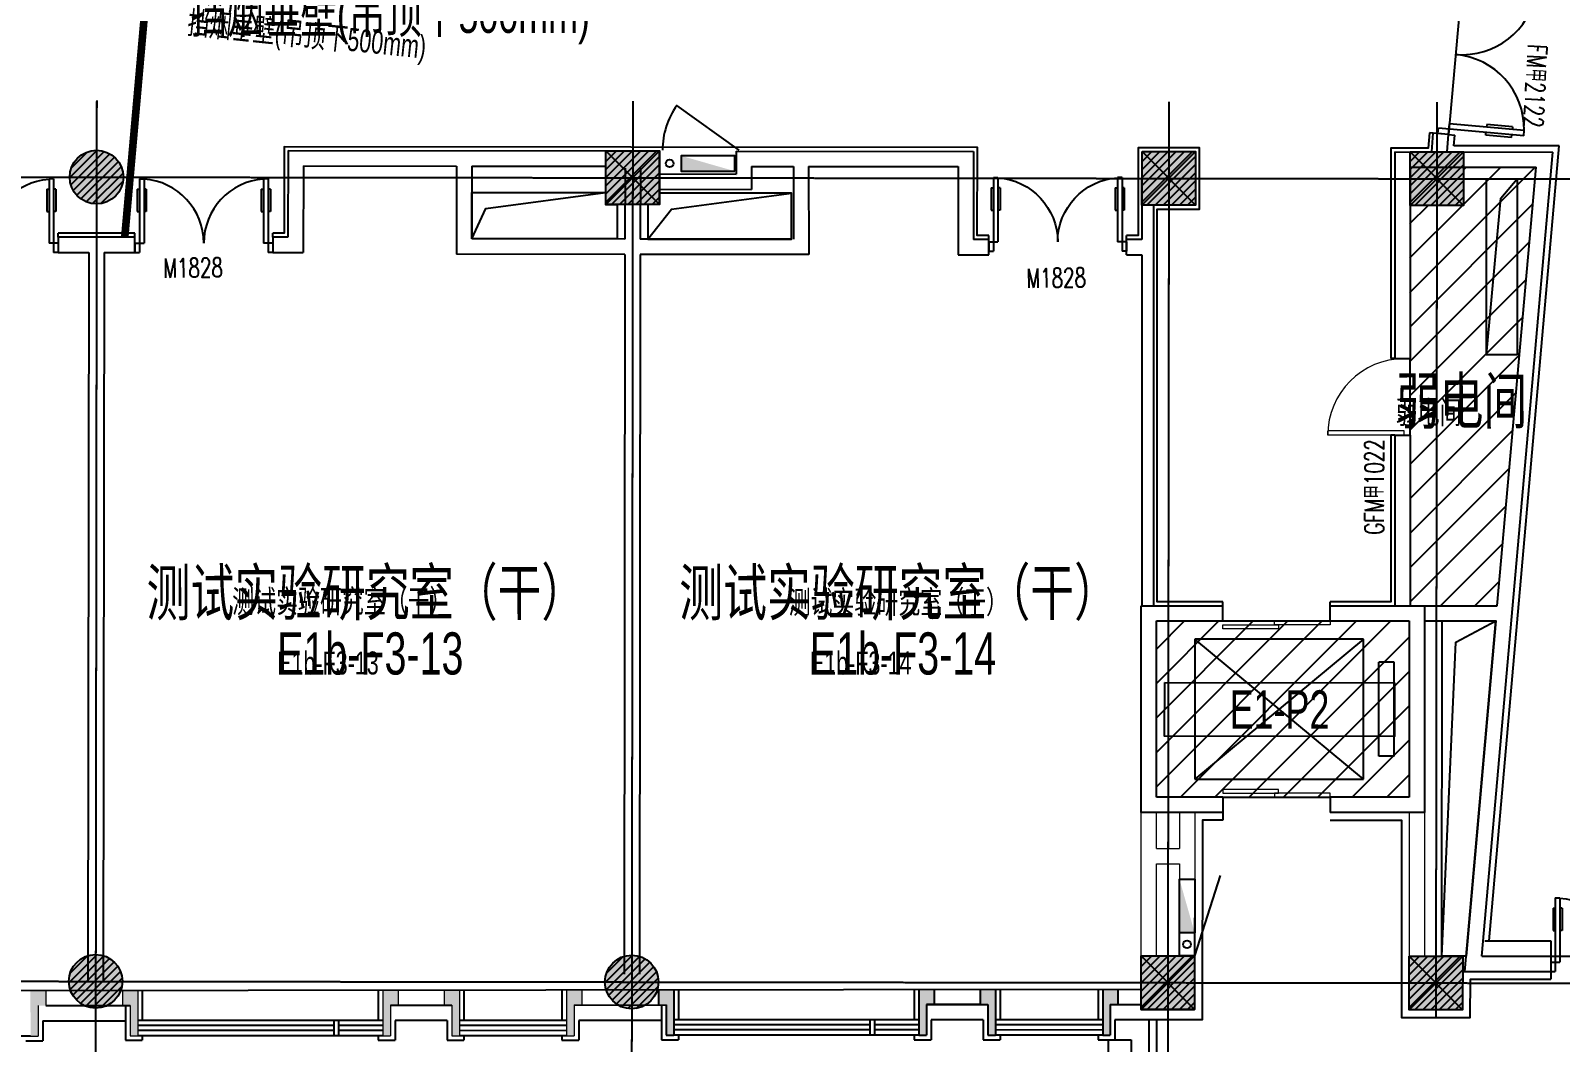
# Model space of a CAD drawing. Header units: millimetres. Extents: x -174040 to 151923, y -227569 to 142020.
# Drawn here: x -87908 to -67933, y 28062 to 41272 of the extents above; entities that cross this region are included whole.
import ezdxf
from ezdxf.enums import TextEntityAlignment as Align

# ---------------------------------------------------------------- set-up
doc = ezdxf.new("R2010")
doc.units = ezdxf.units.MM
doc.header["$LTSCALE"] = 5
doc.linetypes.add('E-RG-1F$0$$0$DOTE', pattern=[2.42, 2, -0.2, 0.02, -0.2])
doc.linetypes.add('XRE2$0$HIDDEN', pattern=[0.375, 0.25, -0.125])
for name, color, linetype in [('00外装饰面', 21, 'Continuous'), ('A—墙体', 7, 'Continuous'), ('A—楼梯、电梯、栏杆', 50, 'Continuous'), ('A—设备管丼、主管符号', 50, 'Continuous'), ('A—轴线、尺寸', 1, 'Continuous'), ('A—门窗', 135, 'Continuous'), ('E-COLS-F3$0$0S-COLS-HATCH', 8, 'Continuous'), ('E-COLS-F3$0$0S-COLS-HATCH-I', 8, 'Continuous'), ('E-COLS-F3$0$0S-COLS-LINE', 4, 'Continuous'), ('E1-RI-3F$0$0P-TE-D0-A', 1, 'Continuous'), ('E1-RI-3F$0$A-HATH', 9, 'Continuous'), ('E1-RI-3F$0$A-STUCCO', 152, 'Continuous'), ('E1-RI-3F$0$A-SYMB-DOOR', 4, 'Continuous'), ('E1-RI-3F$0$修改', 5, 'Continuous'), ('I—平面—填充01(线状)', 8, 'Continuous'), ('I—平面—文字', 40, 'Continuous'), ('I—平面—文字（放大1：100）', 40, 'XRE2$0$HIDDEN'), ('I—平面—消防设施', 10, 'Continuous'), ('I—平面—装饰面层线', 192, 'Continuous'), ('I—平面—门', 22, 'Continuous'), ('I—平面—门编号', 22, 'Continuous'), ('XRE1$0$A-SYMB', 4, 'Continuous'), ('XRE1$0$A-SYMB-NUMB-T', 4, 'Continuous'), ('轴线100', 1, 'Continuous')]:
    doc.layers.add(name, color=color, linetype=linetype)
for name, color, linetype, lineweight in [('E1-RI-3F$0$A-DOOR', 32, 'Continuous', 5), ('E1-RI-3F$0$A-WALL', 7, 'Continuous', 5), ('E1-RI-3F$0$AUDIT_D_131110141545-10', 7, 'Continuous', 5), ('E1-RV-3F$0$A-DOOR', 32, 'Continuous', 5)]:
    doc.layers.add(name, color=color, linetype=linetype, lineweight=lineweight)
doc.styles.add('ARIAL', font='arial.ttf')
doc.styles.add('E1-RI-3F$0$ECADI-TXT', font='simplex.shx', dxfattribs={"bigfont": 'hztxt.shx'})
doc.styles.add('XD2008', font='SIMYOU.TTF', dxfattribs={"width": 0.7})
doc.styles.add('XRE1$0$ECADI-TXT', font='simplex.shx', dxfattribs={"bigfont": 'hztxt.shx'})
doc.styles.add('幼圆', font='SIMYOU.TTF', dxfattribs={"width": 0.7})
doc.dimstyles.new('副本 100', dxfattribs={"dimscale": 100, "dimtxt": 2.5, "dimasz": 2, "dimexe": 1, "dimexo": 1, "dimgap": 0.8, "dimtad": 1, "dimdec": 0, "dimdsep": 46, "dimtxsty": 'ARIAL', "dimblk1": 'ARCHTICK', "dimblk2": 'ARCHTICK', "dimsah": 1, "dimcen": -0.9, "dimdle": 1, "dimclrd": 256, "dimclre": 256, "dimclrt": 40, "dimaunit": 1, "dimadec": 0, "dimazin": 0, "dimtfac": 0.35, "dimtdec": 0, "dimtix": 1, "dimtmove": 2, "dimatfit": 3, "dimldrblk": 'ARCHTICK', "dimfxl": 0, "dimtvp": 0.8, "dimtolj": 1, "dimtzin": 0, "dimarcsym": 0})
pattern_1 = [(45, (0, 0), (-53.0330086, 53.0330086), [])]
pattern_2 = [(45, (-11843778.7, 6209218.7), (-224.506403, 224.506403), [])]

# ---------------------------------------------------------------- blocks, each defined once
blk = doc.blocks.new('E1-RI-3F$0$SINGLE-FLUSH_VISION_-_0_9_')
at = {"layer": 'E1-RI-3F$0$A-DOOR'}
for p, q in [((399.2, -76.2), (399.2, -976.2)), ((450, -76.2), (399.2, -76.2)), ((450, -76.2), (450, -976.2)), ((450, -976.2), (399.2, -976.2))]:
    blk.add_line(p, q, dxfattribs=at)
blk.add_arc((450, -76.2), 900, 180, 270, dxfattribs=at)
blk = doc.blocks.new('E1-RI-3F$0$$DORLIB2D$00000011')
for p, q in [((-0.4833, 0.3962), (-0.4833, 0.2346)), ((-0.4833, 0.3962), (-0.4667, 0.3962)), ((-0.4667, 0.4709), (-0.4667, -0.0625)), ((-0.4667, 0.4709), (-0.4333, 0.4709)), ((-0.4333, 0.4709), (-0.4333, 0.0042)), ((-0.4167, 0.3962), (-0.4333, 0.3962)), ((-0.4167, 0.3962), (-0.4167, 0.2346)), ((0.4167, 0.3962), (0.4167, 0.2346)), ((0.4167, 0.3962), (0.4333, 0.3962)), ((0.4333, 0.4709), (0.4333, 0.0042)), ((0.4667, 0.4709), (0.4333, 0.4709)), ((0.4667, 0.4709), (0.4667, -0.0625)), ((0.4833, 0.3962), (0.4667, 0.3962)), ((0.4833, 0.3962), (0.4833, 0.2346)), ((-0.4833, 0.2346), (-0.4667, 0.2346)), ((-0.4167, 0.2346), (-0.4333, 0.2346)), ((0.4167, 0.2346), (0.4333, 0.2346)), ((0.4833, 0.2346), (0.4667, 0.2346)), ((-0.5, 0.0042), (-0.4333, 0.0042)), ((-0.5, 0.0042), (-0.5, -0.0625)), ((0.5, 0.0042), (0.4333, 0.0042)), ((0.5, 0.0042), (0.5, -0.0625)), ((-0.5, -0.0625), (-0.4667, -0.0625)), ((0.5, -0.0625), (0.4667, -0.0625))]:
    blk.add_line(p, q)
for centre, start, end in [((-0.4667, 0.0042), 0, 85.90396), ((0.4667, 0.0042), 94.09604, 180)]:
    blk.add_arc(centre, 0.4667, start, end)
blk = doc.blocks.new('XRE3')
at = {"layer": 'E-COLS-F3$0$0S-COLS-HATCH'}
h = blk.add_hatch(color=18, dxfattribs=at)
edge = h.paths.add_edge_path()
edge.add_arc((11756732, -6169859), 350, 0, 360)
for points in [[(11763383, -6169517), (11764083, -6169518), (11764082, -6170218), (11763382, -6170217)], [(11770383, -6169526), (11771083, -6169526), (11771082, -6170226), (11770382, -6170226)], [(11773882, -6169530), (11774582, -6169531), (11774582, -6170231), (11773882, -6170230)], [(11770370, -6180026), (11771070, -6180026), (11771070, -6180726), (11770370, -6180726)], [(11773870, -6180030), (11774570, -6180031), (11774569, -6180731), (11773869, -6180730)]]:
    blk.add_hatch(color=18, dxfattribs=at).paths.add_polyline_path(points)
h = blk.add_hatch(color=18, dxfattribs=at)
edge = h.paths.add_edge_path()
edge.add_arc((11756720, -6180359), 350, 0, 360)
h = blk.add_hatch(color=18, dxfattribs=at)
edge = h.paths.add_edge_path()
edge.add_arc((11763720, -6180368), 350, 0, 360)
at = {"layer": 'E-COLS-F3$0$0S-COLS-HATCH-I'}
h = blk.add_hatch(dxfattribs=at)
h.set_pattern_fill('ANSI31', color=256, scale=600, style=0)
h.set_pattern_definition(pattern_1)
edge = h.paths.add_edge_path()
edge.add_arc((11756732, -6169859), 350, 0, 360)
h = blk.add_hatch(dxfattribs=at)
h.set_pattern_fill('ANSI31', color=256, scale=600, style=0)
h.set_pattern_definition(pattern_1)
h.paths.add_polyline_path([(11763383, -6169517), (11764083, -6169518), (11764082, -6170218), (11763382, -6170217)])
h = blk.add_hatch(dxfattribs=at)
h.set_pattern_fill('ANSI31', color=256, scale=600, style=0)
h.set_pattern_definition(pattern_1)
h.paths.add_polyline_path([(11770383, -6169526), (11771083, -6169526), (11771082, -6170226), (11770382, -6170226)])
h = blk.add_hatch(dxfattribs=at)
h.set_pattern_fill('ANSI31', color=256, scale=600, style=0)
h.set_pattern_definition(pattern_1)
h.paths.add_polyline_path([(11773882, -6169530), (11774582, -6169531), (11774582, -6170231), (11773882, -6170230)])
h = blk.add_hatch(dxfattribs=at)
h.set_pattern_fill('ANSI31', color=256, scale=600, style=0)
h.set_pattern_definition(pattern_1)
edge = h.paths.add_edge_path()
edge.add_arc((11756720, -6180359), 350, 0, 360)
h = blk.add_hatch(dxfattribs=at)
h.set_pattern_fill('ANSI31', color=256, scale=600, style=0)
h.set_pattern_definition(pattern_1)
edge = h.paths.add_edge_path()
edge.add_arc((11763720, -6180368), 350, 0, 360)
h = blk.add_hatch(dxfattribs=at)
h.set_pattern_fill('ANSI31', color=256, scale=600, style=0)
h.set_pattern_definition(pattern_1)
h.paths.add_polyline_path([(11770370, -6180026), (11771070, -6180026), (11771070, -6180726), (11770370, -6180726)])
h = blk.add_hatch(dxfattribs=at)
h.set_pattern_fill('ANSI31', color=256, scale=600, style=0)
h.set_pattern_definition(pattern_1)
h.paths.add_polyline_path([(11773870, -6180030), (11774570, -6180031), (11774569, -6180731), (11773869, -6180730)])
at = {"layer": 'Defpoints'}
for p, q in [((11763382, -6170217), (11764083, -6169518)), ((11763383, -6169517), (11764082, -6170218)), ((11770382, -6170226), (11771083, -6169526)), ((11770383, -6169526), (11771082, -6170226)), ((11773882, -6169530), (11774582, -6170231)), ((11773882, -6170230), (11774582, -6169531)), ((11770370, -6180026), (11771070, -6180726)), ((11770370, -6180726), (11771070, -6180026)), ((11773869, -6180730), (11774570, -6180031)), ((11773870, -6180030), (11774569, -6180731))]:
    blk.add_line(p, q, dxfattribs=at)
at = {"layer": 'E-COLS-F3$0$0S-COLS-LINE', "color": 255}
for points in [[(11763383, -6169517), (11764083, -6169518), (11764082, -6170218), (11763382, -6170217)], [(11770383, -6169526), (11771083, -6169526), (11771082, -6170226), (11770382, -6170226)], [(11773882, -6169530), (11774582, -6169531), (11774582, -6170231), (11773882, -6170230)], [(11770370, -6180026), (11771070, -6180026), (11771070, -6180726), (11770370, -6180726)], [(11773870, -6180030), (11774570, -6180031), (11774569, -6180731), (11773869, -6180730)]]:
    blk.add_lwpolyline(points, close=True, dxfattribs=at)
for centre in [(11756732, -6169859), (11756720, -6180359), (11763720, -6180368)]:
    blk.add_circle(centre, 350, dxfattribs=at)
blk = doc.blocks.new('E1-RI-3F$0$ECADI-TAG-DOOR')
blk = doc.blocks.new('E1-RI-3F$0$XFX-BX')
blk.add_lwpolyline([(0, 0), (0, 200), (700, 200), (700, 0)], close=True)
blk.add_solid([(0, 0), (0, 0), (700, 0), (700, 200)])
blk = doc.blocks.new('E1-RV-3F$0$Elevator - Single Side Open - 48_w x 94_h-2412031-一层平面 1_2号楼 FIRST FLOOR PLAN B1 B2')
at = {"layer": 'E1-RV-3F$0$A-DOOR'}
for p, q in [((-355.6, -48.41875), (-1080.6, -48.41875)), ((-1080.6, -48.41875), (-1080.6, -99.21875)), ((-1080.6, -99.21875), (-355.6, -99.21875)), ((319.4, -99.21875), (-405.6, -99.21875)), ((-405.6, -99.21875), (-405.6, -150.01875)), ((-405.6, -150.01875), (319.4, -150.01875)), ((-355.6, -99.21875), (-355.6, -48.41875)), ((319.4, -150.01875), (319.4, -99.21875))]:
    blk.add_line(p, q, dxfattribs=at)
blk = doc.blocks.new('XRE1$0$ECADI-TAG-CODE')
at = {"layer": 'XRE1$0$A-SYMB-NUMB-T', "color": 1}
blk.add_lwpolyline([(0, 3.5), (15, 3.5), (15, 0), (0, 0)], close=True, dxfattribs=at)
at = {"layer": 'XRE1$0$A-SYMB-NUMB-T', "style": 'XRE1$0$ECADI-TXT', "width": 0.7}
blk.add_attdef('CODE', text='', height=2.5, dxfattribs=at).set_placement((7.5, 1.75), align=Align.MIDDLE_CENTER)
blk = doc.blocks.new('_ArchTick')
at = {"color": 0, "linetype": 'ByBlock', "const_width": 0.15}
blk.add_lwpolyline([(-0.5, -0.5), (0.5, 0.5)], dxfattribs=at)
blk = doc.blocks.new('*D441')
at = {"layer": 'Defpoints', "color": 0, "linetype": 'ByBlock'}
for p in [(-189337, 39858), (-189349, 29358), (-187764, 29356)]:
    blk.add_point(p, dxfattribs=at)
at = {"layer": '轴线100', "linetype": 'ByBlock', "lineweight": -2}
for p, q in [((-187751, 39956), (-187764, 29256)), ((-189237, 39858), (-187652, 39856)), ((-189249, 29358), (-187664, 29356))]:
    blk.add_line(p, q, dxfattribs=at)
at = {"layer": '轴线100', "linetype": 'ByBlock', "lineweight": -2, "xscale": 200, "yscale": 200, "zscale": 200}
for p, rotation in [((-187752, 39856), 89.93222881953983), ((-187764, 29356), 269.9322288195398)]:
    blk.add_blockref('_ArchTick', p, dxfattribs=dict(at, rotation=rotation))
at = {"layer": '轴线100', "color": 40, "linetype": 'ByBlock', "insert": (-187991, 34607), "char_height": 300, "attachment_point": 5, "rotation": 89.9322, "style": 'ARIAL'}
blk.add_mtext('\\A1;10500', dxfattribs=at)
blk = doc.blocks.new('*D469')
at = {"layer": 'Defpoints', "color": 0, "linetype": 'ByBlock'}
for p in [(-189837, 39859), (-189853, 26359), (-186768, 26355)]:
    blk.add_point(p, dxfattribs=at)
at = {"layer": '轴线100', "linetype": 'ByBlock', "lineweight": -2}
for p, q in [((-186751, 39955), (-186768, 26255)), ((-189737, 39859), (-186652, 39855)), ((-189753, 26359), (-186668, 26355))]:
    blk.add_line(p, q, dxfattribs=at)
at = {"layer": '轴线100', "linetype": 'ByBlock', "lineweight": -2, "xscale": 200, "yscale": 200, "zscale": 200}
for p, rotation in [((-186752, 39855), 89.93222881953983), ((-186768, 26355), 269.9322288195398)]:
    blk.add_blockref('_ArchTick', p, dxfattribs=dict(at, rotation=rotation))
at = {"layer": '轴线100', "color": 40, "linetype": 'ByBlock', "insert": (-186993, 33105), "char_height": 300, "attachment_point": 5, "rotation": 89.9322, "style": 'ARIAL'}
blk.add_mtext('\\A1;13500', dxfattribs=at)
blk = doc.blocks.new('A$C1C9D1350')
at = {"layer": '轴线100', "linetype": 'E-RG-1F$0$$0$DOTE'}
for p, q in [((-207562.5, 40879.5), (-207582.5, 23979.1)), ((-200562.5, 40871.2), (-200582.5, 23970.8)), ((-193562.5, 40862.9), (-193582.5, 23962.5)), ((-190062.8, 40858.8), (-190077, 28908.8)), ((-229758.9, 39905.7), (-185451.6, 39853.3)), ((-229771.3, 29405.7), (-185491.4, 29353.3))]:
    blk.add_line(p, q, dxfattribs=at)
at = {"layer": '轴线100', "linetype": 'ByBlock'}
for base, p1, p2, picture, middle in [((-186767.6, 26355.2), (-189836.6, 39858.8), (-189852.6, 26358.8), '*D469', (-186992.9, 33105.4)), ((-187764, 29356.4), (-189336.6, 39858.2), (-189349.1, 29358.2), '*D441', (-187991, 34606.6))]:
    dim = blk.add_linear_dim(base=base, p1=p1, p2=p2, angle=89.93223, dimstyle='副本 100', override={"dimtxt": 3}, dxfattribs=at)
    dim.commit()
    dim.dimension.update_dxf_attribs({"geometry": picture, "text_midpoint": middle})

msp = doc.modelspace()

# ---------------------------------------------------------------- hatches: boundary and pattern name
at = {"layer": 'E1-RI-3F$0$A-HATH'}
h = msp.add_hatch(color=251, dxfattribs=at)
h.paths.add_polyline_path([(-89509.7, 28740.2), (-89309.7, 28740.4), (-89309.7, 28142.1), (-89409.7, 28142.1), (-89409.7, 28540.3), (-89509.7, 28540.2)])
h.paths.add_polyline_path([(-87909.5, 28742.1), (-87709.7, 28742.3), (-87709.7, 28542.3), (-87809.7, 28542.2), (-87809.7, 28142.1), (-87908.8, 28142.1)])
h = msp.add_hatch(color=251, dxfattribs=at)
h.paths.add_polyline_path([(-86709.7, 28743.6), (-86509.7, 28743.9), (-86509.7, 28149.9), (-86609.7, 28149.9), (-86609.7, 28543.7), (-86709.7, 28543.6)])
h.paths.add_polyline_path([(-83309.7, 28747.6), (-83109.7, 28747.9), (-83109.7, 28547.6), (-83209.7, 28547.5), (-83209.7, 28149.9), (-83309.7, 28149.9)])
h = msp.add_hatch(color=251, dxfattribs=at)
h.paths.add_polyline_path([(-82509.7, 28748), (-82309.7, 28748.2), (-82309.7, 28149.9), (-82409.7, 28149.9), (-82409.7, 28548.1), (-82509.7, 28548)])
h.paths.add_polyline_path([(-80909.5, 28749.9), (-80709.7, 28750.1), (-80709.7, 28550.1), (-80809.7, 28550), (-80809.7, 28149.9), (-80908.8, 28149.9)])
h = msp.add_hatch(color=251, dxfattribs=at)
h.paths.add_polyline_path([(-79709.8, 28751.4), (-79509.8, 28751.7), (-79509.8, 28157.7), (-79609.8, 28157.7), (-79609.8, 28551.5), (-79709.8, 28551.4)])
h.paths.add_polyline_path([(-76309.8, 28755.5), (-76109.8, 28755.7), (-76109.8, 28555.4), (-76209.8, 28555.3), (-76209.8, 28157.7), (-76309.8, 28157.7)])
h = msp.add_hatch(color=251, dxfattribs=at)
h.paths.add_polyline_path([(-75509.8, 28755.8), (-75309.8, 28756), (-75309.8, 28157.7), (-75409.8, 28157.7), (-75409.8, 28555.9), (-75509.8, 28555.8)])
h.paths.add_polyline_path([(-73909.6, 28757.7), (-73709.8, 28757.9), (-73709.8, 28557.9), (-73809.8, 28557.8), (-73809.8, 28157.7), (-73908.9, 28157.7)])
at = {"layer": 'I—平面—填充01(线状)'}
h = msp.add_hatch(dxfattribs=at)
h.set_pattern_fill('ANSI31', color=256, scale=100, style=0)
h.set_pattern_definition(pattern_2)
h.paths.add_polyline_path([(-69196.5, 39488.4), (-69197.1, 38988.2), (-69897.1, 38989), (-69896.1, 33764), (-68757.2, 33764), (-68251.2, 39487.3)])
h = msp.add_hatch(dxfattribs=at)
h.set_pattern_fill('ANSI31', color=256, scale=100, style=0)
h.set_pattern_definition(pattern_2)
h.paths.add_polyline_path([(-69908.4, 33564), (-73208.4, 33564), (-73208.4, 31264), (-69908.4, 31264)])

# ---------------------------------------------------------------- linework, layer by layer
for p, q in [((-68960.9, 29188.2), (-68059.4, 29188.2)), ((-68059.4, 29188.2), (-68059.4, 28988.2)), ((-69208.5, 28988.2), (-68059.4, 28988.2))]:
    msp.add_line(p, q)
at = {"layer": '00外装饰面', "linetype": 'ByBlock', "ltscale": 5}
for p, q in [((-69392.9, 39915.1), (-69313.3, 39908.1)), ((-69325.5, 39769), (-69313.3, 39908.1)), ((-67948.2, 39769), (-69325.5, 39769)), ((-68863, 29389), (-67948.2, 39769)), ((-68918, 29389), (-68058.7, 29389)), ((-68058.7, 29389), (-68058.7, 29189.1)), ((-86449.7, 28747.6), (-86449.7, 28349.9)), ((-83369.7, 28747.3), (-83369.7, 28349.9)), ((-82249.7, 28748.3), (-82249.7, 28348.3)), ((-80969.7, 28749.8), (-80969.7, 28349.8)), ((-79449.8, 28755.4), (-79449.8, 28357.7)), ((-76369.8, 28755.1), (-76369.8, 28357.7)), ((-75249.8, 28756.1), (-75249.8, 28356.1)), ((-73969.8, 28757.6), (-73969.8, 28357.6)), ((-86669.7, 28543.4), (-86669.7, 28089.9)), ((-79669.8, 28551.2), (-79669.8, 28097.7)), ((-87749.7, 28342.3), (-87749.7, 28082.1)), ((-86669.5, 28341), (-87749.7, 28339.8)), ((-82469.7, 28348.4), (-83149.7, 28347.6)), ((-83149.7, 28347.6), (-83149.7, 28089.9)), ((-82469.7, 28348.4), (-82469.7, 28089.9)), ((-80749.7, 28350.1), (-80749.7, 28089.9)), ((-79669.5, 28348.9), (-80749.7, 28347.6)), ((-75469.8, 28356.2), (-76149.8, 28355.4)), ((-76149.8, 28355.4), (-76149.8, 28097.7)), ((-75469.8, 28356.2), (-75469.8, 28097.7)), ((-87969.7, 28082.1), (-87749.7, 28082.1)), ((-86669.7, 28089.9), (-86449.7, 28089.9)), ((-86449.7, 28149.9), (-86449.7, 28089.9)), ((-83369.7, 28149.9), (-83369.7, 28089.9)), ((-83369.7, 28089.9), (-83149.7, 28089.9)), ((-82469.7, 28089.9), (-82249.7, 28089.9)), ((-82249.7, 28148.3), (-82249.7, 28089.9)), ((-80969.7, 28149.8), (-80969.7, 28089.9)), ((-80969.7, 28089.9), (-80749.7, 28089.9)), ((-79669.8, 28097.7), (-79449.8, 28097.7)), ((-79449.8, 28157.7), (-79449.8, 28097.7)), ((-76369.8, 28157.7), (-76369.8, 28097.7)), ((-76369.8, 28097.7), (-76149.8, 28097.7)), ((-75469.8, 28097.7), (-75249.8, 28097.7)), ((-75249.8, 28156.1), (-75249.8, 28097.7))]:
    msp.add_line(p, q, dxfattribs=at)
at = {"layer": 'A—墙体'}
for p, q in [((-69613.7, 39688.7), (-69592.2, 39932.7)), ((-69392.9, 39915.1), (-69592.2, 39932.7)), ((-69413, 39688.4), (-69392.9, 39915.1)), ((-84545.9, 39706.3), (-84547.3, 38575.9)), ((-84545.9, 39706.3), (-80395.8, 39701.4)), ((-79696.8, 39000.7), (-79695.8, 39700.6)), ((-78695.8, 39699.4), (-78696.2, 39399.4)), ((-78695.8, 39699.4), (-75595.9, 39695.7)), ((-75595.9, 39695.7), (-75597.3, 38545.7)), ((-70096.1, 39689.2), (-68032.8, 39686.8)), ((-70096.1, 39689.2), (-70096.1, 36989.5)), ((-68960.9, 29188.2), (-68032.8, 39686.8)), ((-84346.2, 39506.1), (-84347.5, 38375.9)), ((-84346.2, 39506.1), (-82346.2, 39503.7)), ((-82346.2, 39503.7), (-82347.5, 38353.7)), ((-82146.2, 39503.5), (-82147.3, 38553.5)), ((-82146.2, 39503.5), (-80396, 39501.4)), ((-80146.2, 39476.1), (-80147.3, 38551.1)), ((-79946.2, 39475.9), (-79947.3, 38550.9)), ((-79696.1, 39400.6), (-78696.2, 39399.4)), ((-78496.1, 39499.2), (-78496.5, 39199.2)), ((-78496.1, 39499.2), (-77948.6, 39498.5)), ((-77948.6, 39498.5), (-77947.5, 38548.6)), ((-77748.6, 39498.3), (-77747.2, 38348.3)), ((-77748.6, 39498.3), (-75796.2, 39496)), ((-75796.2, 39496), (-75797.5, 38345.7)), ((-69896.1, 39489.3), (-68251.2, 39487.3)), ((-69896.1, 39489.3), (-69896.1, 36989.3)), ((-68757.2, 33764), (-68251.2, 39487.3)), ((-79696.4, 39200.6), (-78496.5, 39199.2)), ((-73397, 39343.1), (-73397, 38545.7)), ((-73246.6, 38993), (-73246.6, 33764)), ((-86778.3, 38575.9), (-87546.9, 38575.9)), ((-87546.9, 38575.9), (-87546.9, 38375.9)), ((-86547, 38575.9), (-87047, 38575.9)), ((-86547, 38375.9), (-86547, 38575.9)), ((-84547.3, 38575.9), (-84747, 38575.9)), ((-84747, 38575.9), (-84747, 38375.9)), ((-80147.3, 38551.1), (-82147.3, 38553.5)), ((-87546.9, 38375.9), (-87147.5, 38375.9)), ((-87147.5, 38375.9), (-87158.8, 28859.4)), ((-86947.5, 38375.9), (-86958.8, 28859.2)), ((-86947.5, 38375.9), (-86547, 38375.9)), ((-84747, 38375.9), (-84347.5, 38375.9)), ((-80147.5, 38351.1), (-82347.5, 38353.7)), ((-77972.5, 38548.6), (-79947.3, 38550.9)), ((-75397, 38545.7), (-75597.3, 38545.7)), ((-75397, 38345.7), (-75397, 38545.7)), ((-73397, 38545.7), (-73597, 38545.7)), ((-73597, 38345.7), (-73597, 38545.7)), ((-80147.5, 38351.1), (-80158.7, 28951.1)), ((-79947.5, 38350.9), (-79958.7, 28950.9)), ((-77747.2, 38348.3), (-79947.5, 38350.9)), ((-75797.5, 38345.7), (-75397, 38345.7)), ((-73597, 38345.7), (-73396.6, 38345.7)), ((-73396.6, 38345.7), (-73396.6, 33764)), ((-70096.1, 36989.5), (-69896.1, 36989.3)), ((-70096.1, 35989.5), (-69896.1, 35989.3)), ((-70096.1, 35989.5), (-70096.1, 33764)), ((-69896.1, 35989.3), (-69896.1, 33764)), ((-73408.4, 31064), (-73408.4, 33764)), ((-73408.4, 33764), (-72340.8, 33764)), ((-73408.4, 31064), (-73408.4, 33764)), ((-73408.4, 33764), (-72340.8, 33764)), ((-73246.6, 33764), (-72978.3, 33764)), ((-72340.8, 33564), (-72340.8, 33764)), ((-72340.8, 33564), (-72340.8, 33764)), ((-70940.8, 33764), (-69708.4, 33764)), ((-70940.8, 33564), (-70940.8, 33764)), ((-70940.8, 33764), (-69708.4, 33764)), ((-70940.8, 33564), (-70940.8, 33764)), ((-69896.1, 33764), (-68757.2, 33764)), ((-69708.4, 33764), (-69708.4, 31064)), ((-69708.4, 33764), (-69708.4, 31064)), ((-69628.3, 33764), (-68757.2, 33764)), ((-73208.4, 31264), (-73208.4, 33564)), ((-73208.4, 33564), (-72340.8, 33564)), ((-73208.4, 31264), (-73208.4, 33564)), ((-73208.4, 33564), (-72340.8, 33564)), ((-70940.8, 33564), (-69908.4, 33564)), ((-70940.8, 33564), (-69908.4, 33564)), ((-69908.4, 33564), (-69908.4, 31264)), ((-69908.4, 33564), (-69908.4, 31264)), ((-69708.4, 33564), (-68774.8, 33564)), ((-69179.4, 28988.2), (-68774.8, 33564)), ((-72340.8, 31264), (-73208.4, 31264)), ((-72340.8, 31264), (-73208.4, 31264)), ((-72340.8, 31264), (-72340.8, 31064)), ((-72340.8, 31264), (-72340.8, 31064)), ((-69908.4, 31264), (-70940.8, 31264)), ((-70940.8, 31264), (-70940.8, 31064)), ((-69908.4, 31264), (-70940.8, 31264)), ((-70940.8, 31264), (-70940.8, 31064)), ((-72340.8, 31064), (-73408.4, 31064)), ((-72340.8, 31064), (-73408.4, 31064)), ((-69708.4, 31064), (-70940.8, 31064)), ((-69708.4, 31064), (-70940.8, 31064)), ((-73058.6, 28942.7), (-73058.9, 28742.7)), ((-79709.8, 28751.2), (-79709.8, 28551.4)), ((-79509.8, 28751.4), (-79509.8, 28157.7)), ((-76309.8, 28755.4), (-76309.8, 28157.7)), ((-76209.8, 28755.4), (-76209.8, 28755.3)), ((-76109.8, 28755.4), (-76109.8, 28555.4)), ((-75509.8, 28755.8), (-75509.8, 28555.8)), ((-75409.8, 28755.8), (-75409.8, 28755.9)), ((-75309.8, 28756.1), (-75309.8, 28157.7)), ((-73909.6, 28757.7), (-73908.9, 28157.7)), ((-73709.8, 28757.9), (-73709.8, 28557.9)), ((-79609.8, 28551.5), (-79609.8, 28157.7)), ((-75509.8, 28556.2), (-76209.8, 28555.3)), ((-76209.8, 28555.3), (-76209.8, 28157.7)), ((-75409.8, 28555.9), (-75409.8, 28157.7)), ((-73809.8, 28558.4), (-73809.8, 28157.7)), ((-73409.2, 28493.2), (-72709.2, 28492.3)), ((-79609.8, 28157.7), (-79509.8, 28157.7)), ((-76309.8, 28157.7), (-76209.8, 28157.7)), ((-75409.8, 28157.7), (-75309.8, 28157.7)), ((-73907.9, 28157.7), (-73809.8, 28157.7))]:
    msp.add_line(p, q, dxfattribs=at)
for points in [[(-108396.8, 38384.5), (-108396.8, 28719.2), (-73408.9, 28758.2)], [(-87709.7, 28542), (-86609.7, 28543.7)], [(-83209.7, 28547.5), (-82409.7, 28548.1)], [(-80809.7, 28549.8), (-79609.8, 28551.2)], [(-76209.8, 28555), (-75409.8, 28555.9)], [(-73809.8, 28557.7), (-73408.6, 28558.2)]]:
    msp.add_lwpolyline(points, dxfattribs=at)
at = {"layer": 'A—楼梯、电梯、栏杆'}
for p, q in [((-70503.3, 31500.5), (-72705.1, 33327.2)), ((-70503.3, 33326.7), (-72705.1, 33327.2)), ((-72705.1, 33327.2), (-72705.1, 31501)), ((-70503.3, 31500.5), (-72705.1, 33327.2)), ((-70503.3, 33326.7), (-72705.1, 33327.2)), ((-72705.1, 33327.2), (-72705.1, 31501)), ((-70503.4, 33326.7), (-72705.1, 31501)), ((-70503.4, 33326.7), (-72705.1, 31501)), ((-70503.3, 31500.5), (-70503.3, 33326.7)), ((-70503.3, 31500.5), (-70503.3, 33326.7)), ((-70103.4, 33026.6), (-70303.4, 33026.6)), ((-70303.3, 31800.4), (-70303.4, 33026.6)), ((-70103.4, 33026.6), (-70303.4, 33026.6)), ((-70303.3, 31800.4), (-70303.4, 33026.6)), ((-70103.3, 31800.4), (-70103.4, 33026.6)), ((-70103.3, 31800.4), (-70103.4, 33026.6)), ((-70103.3, 31800.4), (-70303.3, 31800.4)), ((-70103.3, 31800.4), (-70303.3, 31800.4)), ((-72705.1, 31501), (-70503.3, 31500.5)), ((-72705.1, 31501), (-70503.3, 31500.5))]:
    msp.add_line(p, q, dxfattribs=at)
for points in [[(-73307.9, 28355.4), (-73307.9, 12701.9)], [(-73207.9, 28355.3), (-73207.9, 12603.5)]]:
    msp.add_lwpolyline(points, dxfattribs=at)
at = {"layer": 'A—设备管丼、主管符号'}
for points in [[(-82147.3, 38554.3), (-82148.2, 39156.7), (-80399.8, 39158.8), (-80399.9, 39001.4), (-80247.4, 39001.3), (-80247.6, 38553.8), (-82147.3, 38554.3)], [(-82146.7, 38554.3), (-81964.3, 38950.4), (-80399.8, 39158.8)], [(-68899.4, 37037.8), (-68712.8, 39085.4), (-68499.4, 39336.9)], [(-79846.8, 39000.8), (-79847.3, 38550.8), (-77972.3, 38548.6), (-77971.5, 39148.6), (-79696.6, 39150.6), (-79696.8, 39000.6), (-79846.8, 39000.8)], [(-79847.3, 38550.8), (-79537.7, 38939.9), (-77971.5, 39148.6)], [(-69483.1, 29187.2), (-69297.6, 33286.3), (-68775.7, 33564)]]:
    msp.add_lwpolyline(points, dxfattribs=at)
for points in [[(-68499.4, 37037.8), (-68899.4, 37037.8), (-68899.4, 39338.2), (-68499.4, 39338.2)], [(-69477.8, 33564), (-68775.7, 33564), (-69162.4, 29189), (-69483.1, 29189.4)]]:
    msp.add_lwpolyline(points, close=True, dxfattribs=at)
at = {"layer": 'A—轴线、尺寸', "linetype": 'E-RG-1F$0$$0$DOTE'}
for p, q in [((-87045.2, 40359.3), (-87065.1, 23458.9)), ((-80045.2, 40351), (-80065.1, 23450.7)), ((-73045.2, 40342.7), (-73065.2, 23442.4)), ((-69545.5, 40338.6), (-69559.6, 28388.6)), ((-69546.7, 39338.6), (-62162, 39329.9))]:
    msp.add_line(p, q, dxfattribs=at)
at = {"layer": 'A—门窗'}
for p, q in [((-83309.7, 28349.9), (-86509.7, 28349.9)), ((-83949.7, 28283.2), (-86509.7, 28283.2)), ((-83949.7, 28216.6), (-86509.7, 28216.6)), ((-83949.7, 28349.9), (-83949.7, 28149.9)), ((-83889.7, 28349.9), (-83889.7, 28149.9)), ((-83309.7, 28283.2), (-83889.7, 28283.2)), ((-83309.7, 28216.6), (-83889.7, 28216.6)), ((-80908.1, 28349.9), (-82309.7, 28348.2)), ((-80908, 28283.1), (-82309.7, 28281.4)), ((-80908, 28216.3), (-82309.7, 28214.7)), ((-76309.8, 28357.7), (-79509.8, 28357.7)), ((-76949.8, 28291), (-79509.8, 28291)), ((-76949.8, 28224.4), (-79509.8, 28224.4)), ((-76949.8, 28357.7), (-76949.8, 28157.7)), ((-76889.8, 28357.7), (-76889.8, 28157.7)), ((-76309.8, 28291), (-76889.8, 28291)), ((-76309.8, 28224.4), (-76889.8, 28224.4)), ((-73908.1, 28357.7), (-75309.8, 28356)), ((-73908.1, 28290.9), (-75309.8, 28289.3)), ((-73908, 28224.1), (-75309.8, 28222.5)), ((-87907.9, 28142.1), (-89309.7, 28140.4)), ((-83309.7, 28149.9), (-86509.7, 28149.9)), ((-80907.9, 28149.9), (-82309.7, 28148.2)), ((-76309.8, 28157.7), (-79509.8, 28157.7)), ((-73907.9, 28157.7), (-75309.8, 28156)), ((-73837.9, 28097.7), (-73837.9, 12692.9)), ((-73749.8, 28097.7), (-73537.9, 28097.7)), ((-73537.9, 28097.7), (-73537.9, 12698.1))]:
    msp.add_line(p, q, dxfattribs=at)
at = {"layer": 'E1-RI-3F$0$0P-TE-D0-A'}
msp.add_lwpolyline([(-72707.3, 30192.2), (-72708.5, 29192.2), (-72908.5, 29192.5), (-72907.3, 30192.5)], close=True, dxfattribs=at)
at = {"layer": 'E1-RI-3F$0$A-STUCCO'}
for p, q in [((-87809.7, 28742.3), (-87809.7, 28742.2)), ((-80809.7, 28750.1), (-80809.7, 28750)), ((-73809.8, 28757.9), (-73809.8, 28757.8))]:
    msp.add_line(p, q, dxfattribs=at)
at = {"layer": 'E1-RI-3F$0$A-WALL'}
for p, q in [((-87709.7, 28742.3), (-87709.7, 28542.3)), ((-86709.7, 28743.4), (-86709.7, 28543.6)), ((-86509.7, 28743.6), (-86509.7, 28149.9)), ((-83309.7, 28747.6), (-83309.7, 28149.9)), ((-83209.7, 28747.6), (-83209.7, 28747.5)), ((-83109.7, 28747.6), (-83109.7, 28547.6)), ((-82509.7, 28748), (-82509.7, 28548)), ((-82409.7, 28748), (-82409.7, 28748.1)), ((-82309.7, 28748.3), (-82309.7, 28149.9)), ((-80909.5, 28749.9), (-80908.8, 28149.9)), ((-80709.7, 28750.1), (-80709.7, 28550.1)), ((-87809.7, 28542.8), (-87809.7, 28142.1)), ((-86609.7, 28543.7), (-86609.7, 28149.9)), ((-82509.7, 28548.3), (-83209.7, 28547.5)), ((-83209.7, 28547.5), (-83209.7, 28149.9)), ((-82409.7, 28548.1), (-82409.7, 28149.9)), ((-80809.7, 28550.6), (-80809.7, 28149.9)), ((-87907.9, 28142.1), (-87809.7, 28142.1)), ((-86609.7, 28149.9), (-86509.7, 28149.9)), ((-83309.7, 28149.9), (-83209.7, 28149.9)), ((-82409.7, 28149.9), (-82309.7, 28149.9)), ((-80907.9, 28149.9), (-80809.7, 28149.9))]:
    msp.add_line(p, q, dxfattribs=at)
at = {"layer": 'E1-RI-3F$0$AUDIT_D_131110141545-10'}
for p, q in [((-73408.6, 29193.1), (-73408.6, 31064)), ((-73208.6, 30593.5), (-73208.6, 31064)), ((-72906.1, 31063.8), (-72906.7, 30592.7)), ((-72706.1, 31063.6), (-72708.4, 29192.2)), ((-69908.7, 31064), (-69908.7, 28989)), ((-69708.7, 31064), (-69708.7, 29189)), ((-73208.6, 30593.5), (-72906.7, 30592.7)), ((-73208.6, 29193.1), (-73208.6, 30393.5)), ((-73208.6, 30393.5), (-72906.9, 30392.7)), ((-72906.9, 30392.7), (-72908.4, 29192.5))]:
    msp.add_line(p, q, dxfattribs=at)
at = {"layer": 'E1-RI-3F$0$修改'}
msp.add_line((-73246.6, 39693.1), (-73246.6, 39693), dxfattribs=at)
at = {"layer": 'I—平面—消防设施'}
msp.add_line((-72708.4, 29192.2), (-72371.5, 30239.4), dxfattribs=at)
at = {"layer": 'I—平面—消防设施', "const_width": 100}
msp.add_lwpolyline([(-86678.3, 38575.9), (-86241, 43522.2), (-86241, 43522.2)], dxfattribs=at)
at = {"layer": 'I—平面—消防设施'}
for centre in [(-79563.7, 39537.8), (-72808.3, 29342.3)]:
    msp.add_circle(centre, 50, dxfattribs=at)
at = {"layer": 'I—平面—装饰面层线'}
for p, q in [((-69592.2, 39932.7), (-69642, 39937.1)), ((-87546.9, 38575.9), (-87546.9, 38625.9)), ((-86547, 38575.9), (-86547, 38625.8)), ((-84747, 38575.9), (-84747, 38625.6)), ((-75397, 38545.7), (-75397, 38595.7)), ((-73597, 38545.7), (-73597, 38595.7)), ((-70096.1, 36989.5), (-70146.1, 36989.5)), ((-70096.1, 35989.4), (-70146.1, 35989.4)), ((-72340.8, 33764), (-72340.8, 33814)), ((-70940.8, 33764), (-70940.8, 33814)), ((-72340.8, 31064), (-72340.6, 30964)), ((-68059.4, 28988.2), (-68059.4, 28888.2)), ((-73749.8, 28356), (-73749.8, 28097.7)), ((-73969.8, 28157.6), (-73969.8, 28097.7)), ((-73969.8, 28097.7), (-73749.8, 28097.7))]:
    msp.add_line(p, q, dxfattribs=at)
for points in [[(-75397, 38595.7), (-75547.2, 38595.7), (-75545.9, 39745.7), (-84595.2, 39756.4), (-84597.2, 38625.6), (-84747, 38625.6)], [(-69642, 39937.1), (-69659.5, 39738.7), (-70146.1, 39739.3), (-70146.1, 36989.5)], [(-72340.8, 33814), (-73196.6, 33814), (-73196.6, 38942.9), (-72646.8, 38942.3), (-72645.9, 39742.3), (-73445.9, 39743.2), (-73446.9, 38595.7), (-73597, 38595.7)], [(-86547, 38625.8), (-87546.9, 38625.9), (-87546.9, 38625.9)], [(-70146.1, 35989.4), (-70146.1, 33814), (-70940.8, 33814)], [(-72340.6, 30964), (-72606.3, 30963.7), (-72609.3, 28354.6), (-73749.8, 28356)], [(-70940.8, 30964), (-70008.7, 30964), (-70009.6, 28389.1), (-69109.7, 28388.1), (-69108.7, 28888.2), (-68059.4, 28888.2)]]:
    msp.add_lwpolyline(points, dxfattribs=at)
at = {"layer": 'I—平面—门'}
for p, q in [((-69208, 42007), (-69392.9, 39915.1)), ((-72340.8, 33564), (-70940.8, 33564)), ((-72340.8, 33564), (-70940.8, 33564)), ((-72340.8, 31264), (-70940.8, 31264)), ((-72340.8, 31264), (-70940.8, 31264)), ((-68059.4, 29188.2), (-66259.4, 29188.2))]:
    msp.add_line(p, q, dxfattribs=at)
msp.add_lwpolyline([(-78657.5, 39710.1), (-79467.9, 40295.9, 0.1574672), (-79657.5, 39711.3)], format="xyb", dxfattribs=at)
msp.add_lwpolyline([(-69896.1, 35989.3), (-69896.1, 36989.4)], dxfattribs=at)

# ---------------------------------------------------------------- block references
at = {"layer": 'A—门窗'}
msp.add_blockref('XRE3', (-11843778.7, 6209218.7), dxfattribs=at)
at = {"layer": 'I—平面—消防设施', "xscale": -1, "rotation": 359.9394070669151}
msp.add_blockref('E1-RI-3F$0$XFX-BX', (-78713.8, 39436.9), dxfattribs=at)
at = {"layer": 'I—平面—消防设施', "rotation": 269.9250506730004}
msp.add_blockref('E1-RI-3F$0$XFX-BX', (-72907.2, 30192.5), dxfattribs=at)
at = {"layer": 'I—平面—门'}
for name, p, xscale, yscale, zscale, rotation in [('E1-RI-3F$0$$DORLIB2D$00000011', (-69309.2, 40961.8), 2099.999999996616, 2099.999999996617, 2099.999999996617, 264.9479103793083), ('E1-RI-3F$0$SINGLE-FLUSH_VISION_-_0_9_', (-69886.5, 36489.4), 1.111111111108926, 1.111111111108926, 1.111111111108926, 270.0000000090472)]:
    msp.add_blockref(name, p, dxfattribs=dict(at, xscale=xscale, yscale=yscale, zscale=zscale, rotation=rotation))
at = {"layer": 'I—平面—门', "yscale": 1800}
for p, xscale, zscale in [((-74497, 38505.7), -1800, 1800), ((-88446.9, 38488.3), -1800, 1800), ((-85647, 38488.3), 1800, -1800), ((-67159.4, 29100.6), -1800, 1800)]:
    msp.add_blockref('E1-RI-3F$0$$DORLIB2D$00000011', p, dxfattribs=dict(at, xscale=xscale, zscale=zscale))
at = {"layer": 'I—平面—门', "xscale": -1, "rotation": 180.0030942455307}
msp.add_blockref('E1-RV-3F$0$Elevator - Single Side Open - 48_w x 94_h-2412031-一层平面 1_2号楼 FIRST FLOOR PLAN B1 B2', (-71260.2, 33414), dxfattribs=at)
msp.add_blockref('E1-RV-3F$0$Elevator - Single Side Open - 48_w x 94_h-2412031-一层平面 1_2号楼 FIRST FLOOR PLAN B1 B2', (-71260.2, 33414), dxfattribs=at)
at = {"layer": 'I—平面—门', "rotation": 359.9969057544695}
msp.add_blockref('E1-RV-3F$0$Elevator - Single Side Open - 48_w x 94_h-2412031-一层平面 1_2号楼 FIRST FLOOR PLAN B1 B2', (-71260.2, 31414.1), dxfattribs=at)
msp.add_blockref('E1-RV-3F$0$Elevator - Single Side Open - 48_w x 94_h-2412031-一层平面 1_2号楼 FIRST FLOOR PLAN B1 B2', (-71260.2, 31414.1), dxfattribs=at)
at = {"layer": 'I—平面—门编号'}
ref = msp.add_blockref('E1-RI-3F$0$ECADI-TAG-DOOR', (-69152.7, 39819.3), dxfattribs=dict(at, xscale=100.0000000022703, yscale=100.0000000022703, zscale=100.0000000022703, rotation=267))
ref.add_attrib('门窗主编号1', 'FM甲2122', dxfattribs={"layer": 'E1-RI-3F$0$A-SYMB-DOOR', "height": 250, "rotation": 267, "style": 'E1-RI-3F$0$ECADI-TXT', "width": 0.7}).set_placement((-68413.2, 40010.9), align=Align.RIGHT)
ref = msp.add_blockref('E1-RI-3F$0$ECADI-TAG-DOOR', (-85152.8, 37332.8), dxfattribs=dict(at, xscale=100.0000000022703, yscale=100.0000000022703, zscale=100.0000000022703, rotation=0.9368056070696433))
ref.add_attrib('门窗主编号1', 'M1828', dxfattribs={"layer": 'E1-RI-3F$0$A-SYMB-DOOR', "height": 250, "rotation": 0.93681, "style": 'E1-RI-3F$0$ECADI-TXT', "width": 0.7}).set_placement((-85394.6, 38057.3), align=Align.RIGHT)
ref = msp.add_blockref('E1-RI-3F$0$ECADI-TAG-DOOR', (-73882.9, 37200.8), dxfattribs=dict(at, xscale=100.0000000022703, yscale=100.0000000022703, zscale=100.0000000022703, rotation=0.9368056070696437))
ref.add_attrib('门窗主编号1', 'M1828', dxfattribs={"layer": 'E1-RI-3F$0$A-SYMB-DOOR', "height": 250, "rotation": 0.93681, "style": 'E1-RI-3F$0$ECADI-TXT', "width": 0.7}).set_placement((-74124.8, 37925.3), align=Align.RIGHT)
ref = msp.add_blockref('E1-RI-3F$0$ECADI-TAG-DOOR', (-69510.3, 36167.9), dxfattribs=dict(at, xscale=100.0000000022701, yscale=100.0000000022701, zscale=100.0000000022701, rotation=90))
ref.add_attrib('门窗主编号1', 'GFM甲1022', dxfattribs={"layer": 'E1-RI-3F$0$A-SYMB-DOOR', "height": 250, "rotation": 90, "style": 'E1-RI-3F$0$ECADI-TXT', "width": 0.7}).set_placement((-70238.7, 35938), align=Align.RIGHT)
at = {"layer": 'XRE1$0$A-SYMB'}
ref = msp.add_blockref('XRE1$0$ECADI-TAG-CODE', (-73100.8, 32060.6), dxfattribs=dict(at, xscale=200.0000000186264, yscale=200.0000000186264, zscale=200.0000000186264, rotation=359.9358798885455))
ref.add_attrib('CODE', 'E1-P2', dxfattribs={"layer": 'XRE1$0$A-SYMB-NUMB-T', "color": 40, "height": 500, "rotation": 359.93588, "style": '幼圆', "width": 0.7}).set_placement((-71600.4, 32408.9), align=Align.MIDDLE_CENTER)
at = {"layer": '轴线100'}
msp.add_blockref('A$C1C9D1350', (120517.4, -520.6), dxfattribs=at)

# ---------------------------------------------------------------- texts
at = {"layer": 'I—平面—文字', "linetype": 'ByBlock', "style": 'XD2008', "width": 0.7}
for s, height, rotation, p in [(' 挡烟垂壁(吊顶下500mm)', 500, 360, (-85948.6, 41242.4, 0)), ('弱电间', 600, 0.07156, (-70083.4, 36138.1, 0)), ('测试实验研究室（干）', 600, 0.07156, (-86394, 33635.3, 0)), ('测试实验研究室（干）', 600, 0.07156, (-79437.9, 33635.3, 0)), ('E1b-F3-13', 550, 0.02763, (-84688.8, 32864.3)), ('E1b-F3-14', 550, 0.02763, (-77732.8, 32864.3))]:
    msp.add_text(s, height=height, rotation=rotation, dxfattribs=at).set_placement(p)
at = {"layer": 'I—平面—文字（放大1：100）', "linetype": 'ByBlock', "style": 'XD2008', "width": 0.7}
for s, rotation, p in [(' 挡烟垂壁(吊顶下500mm)', 353.94417, (-85948.6, 41242.4, 0)), ('弱电间', 0.07156, (-70083.4, 36138.1, 0)), ('测试实验研究室（干）', 0.07156, (-85275.9, 33670.7, 0)), ('测试实验研究室（干）', 0.07156, (-78010.6, 33660.3, 0)), ('E1b-F3-13', 0.07156, (-84688.8, 32864.3)), ('E1b-F3-14', 0.07156, (-77732.8, 32864.3))]:
    msp.add_text(s, height=300, rotation=rotation, dxfattribs=at).set_placement(p)

doc.saveas('drawing.dxf')
